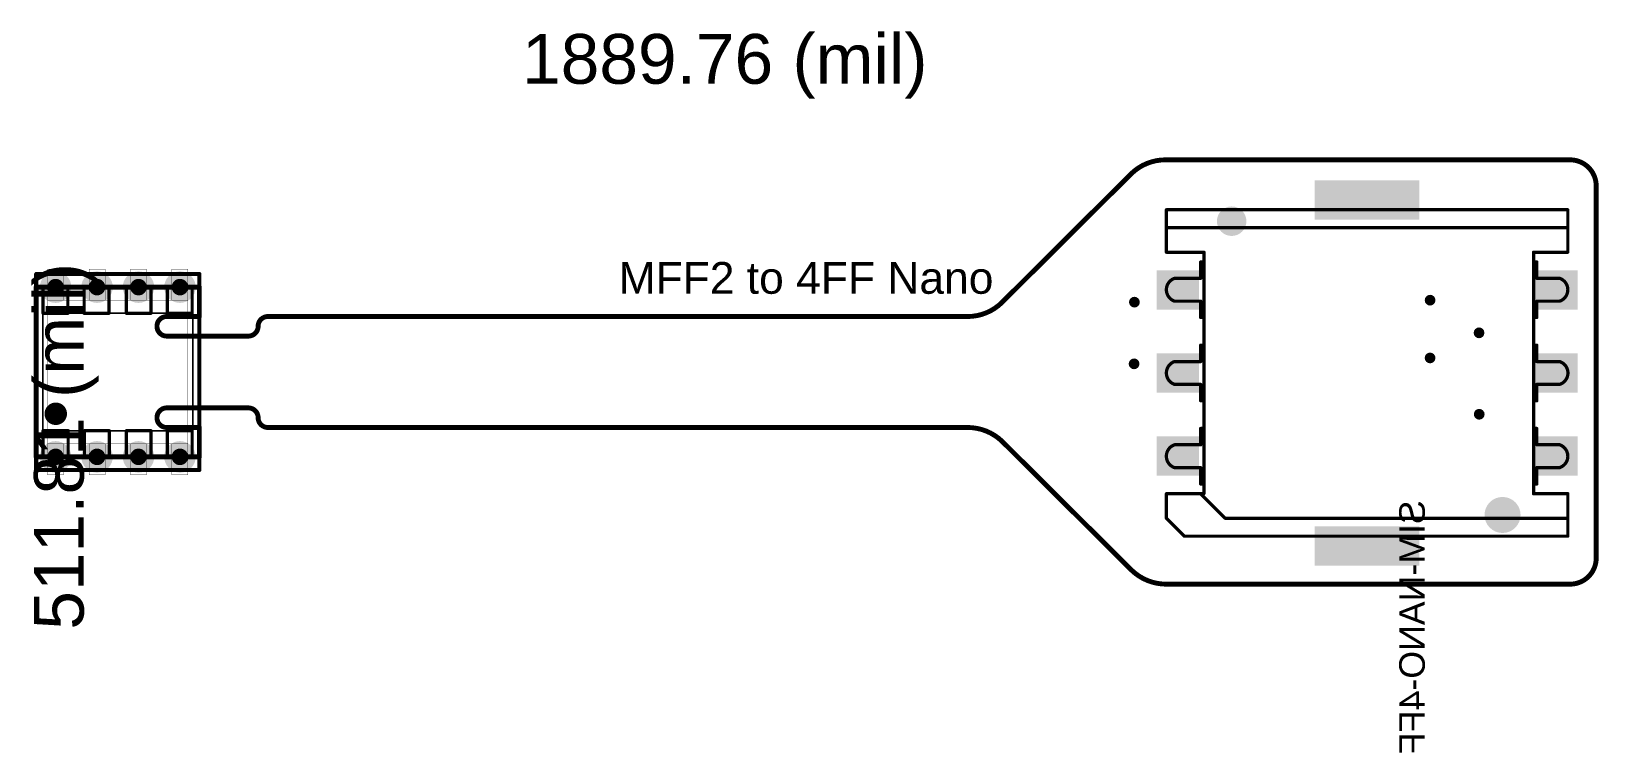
# Model space of a CAD drawing. Header units: millimetres. Extents: x 76.1 to 124.1, y 71 to 93.1.
import ezdxf

# ---------------------------------------------------------------- set-up
doc = ezdxf.new("R2010")
doc.units = ezdxf.units.MM
for name, color, linetype in [('BottomSolder', 6, 'Continuous'), ('KeepOutLayer', 6, 'Continuous'), ('Mechanical15', 56, 'Continuous'), ('MultiLayer', 9, 'Continuous'), ('PadHoleLayer', 156, 'Continuous'), ('TopOverlay', 2, 'Continuous'), ('TopPaste', 8, 'Continuous'), ('TopSolder', 216, 'Continuous'), ('ViaHoleLayer', 16, 'Continuous')]:
    doc.layers.add(name, color=color, linetype=linetype)
doc.styles.add('Arial', font='', dxfattribs={"height": 0.2})
doc.styles.get('Arial').set_extended_font_data('Arial')

# ---------------------------------------------------------------- blocks, each defined once
blk = doc.blocks.new('___2____4_______MFF2_____________1')
at = {"layer": 'BottomSolder'}
h = blk.add_hatch(color=6, dxfattribs=at)
edge = h.paths.add_edge_path()
edge.add_arc((-2.6, 1.905), 0.483, 0, 360)
h = blk.add_hatch(color=6, dxfattribs=at)
edge = h.paths.add_edge_path()
edge.add_arc((2.6, 1.905), 0.483, 0, 360)
h = blk.add_hatch(color=6, dxfattribs=at)
edge = h.paths.add_edge_path()
edge.add_arc((-2.6, 0.635), 0.483, 0, 360)
h = blk.add_hatch(color=6, dxfattribs=at)
edge = h.paths.add_edge_path()
edge.add_arc((2.6, 0.635), 0.483, 0, 360)
h = blk.add_hatch(color=6, dxfattribs=at)
edge = h.paths.add_edge_path()
edge.add_arc((-2.6, -0.635), 0.483, 0, 360)
h = blk.add_hatch(color=6, dxfattribs=at)
edge = h.paths.add_edge_path()
edge.add_arc((2.6, -0.635), 0.483, 0, 360)
h = blk.add_hatch(color=6, dxfattribs=at)
edge = h.paths.add_edge_path()
edge.add_arc((-2.6, -1.905), 0.483, 0, 360)
h = blk.add_hatch(color=6, dxfattribs=at)
edge = h.paths.add_edge_path()
edge.add_arc((2.6, -1.905), 0.483, 0, 360)
at = {"layer": 'MultiLayer'}
h = blk.add_hatch(color=9, dxfattribs=at)
edge = h.paths.add_edge_path()
edge.add_arc((-2.6, 1.905), 0.381, 0, 360)
h = blk.add_hatch(color=9, dxfattribs=at)
edge = h.paths.add_edge_path()
edge.add_arc((2.6, 1.905), 0.381, 0, 360)
h = blk.add_hatch(color=9, dxfattribs=at)
edge = h.paths.add_edge_path()
edge.add_arc((-2.6, 0.635), 0.381, 0, 360)
h = blk.add_hatch(color=9, dxfattribs=at)
edge = h.paths.add_edge_path()
edge.add_arc((2.6, 0.635), 0.381, 0, 360)
h = blk.add_hatch(color=9, dxfattribs=at)
edge = h.paths.add_edge_path()
edge.add_arc((-2.6, -0.635), 0.381, 0, 360)
h = blk.add_hatch(color=9, dxfattribs=at)
edge = h.paths.add_edge_path()
edge.add_arc((2.6, -0.635), 0.381, 0, 360)
h = blk.add_hatch(color=9, dxfattribs=at)
edge = h.paths.add_edge_path()
edge.add_arc((-2.6, -1.905), 0.381, 0, 360)
h = blk.add_hatch(color=9, dxfattribs=at)
edge = h.paths.add_edge_path()
edge.add_arc((2.6, -1.905), 0.381, 0, 360)
at = {"layer": 'PadHoleLayer'}
h = blk.add_hatch(color=156, dxfattribs=at)
edge = h.paths.add_edge_path()
edge.add_arc((-2.6, 1.905), 0.254, 0, 360)
h = blk.add_hatch(color=156, dxfattribs=at)
edge = h.paths.add_edge_path()
edge.add_arc((2.6, 1.905), 0.254, 0, 360)
h = blk.add_hatch(color=156, dxfattribs=at)
edge = h.paths.add_edge_path()
edge.add_arc((-2.6, 0.635), 0.254, 0, 360)
h = blk.add_hatch(color=156, dxfattribs=at)
edge = h.paths.add_edge_path()
edge.add_arc((2.6, 0.635), 0.254, 0, 360)
h = blk.add_hatch(color=156, dxfattribs=at)
edge = h.paths.add_edge_path()
edge.add_arc((-2.6, -0.635), 0.254, 0, 360)
h = blk.add_hatch(color=156, dxfattribs=at)
edge = h.paths.add_edge_path()
edge.add_arc((2.6, -0.635), 0.254, 0, 360)
h = blk.add_hatch(color=156, dxfattribs=at)
edge = h.paths.add_edge_path()
edge.add_arc((-2.6, -1.905), 0.254, 0, 360)
h = blk.add_hatch(color=156, dxfattribs=at)
edge = h.paths.add_edge_path()
edge.add_arc((2.6, -1.905), 0.254, 0, 360)
at = {"layer": 'TopSolder'}
h = blk.add_hatch(color=216, dxfattribs=at)
edge = h.paths.add_edge_path()
edge.add_arc((-2.6, 1.905), 0.483, 0, 360)
h = blk.add_hatch(color=216, dxfattribs=at)
edge = h.paths.add_edge_path()
edge.add_arc((2.6, 1.905), 0.483, 0, 360)
h = blk.add_hatch(color=216, dxfattribs=at)
edge = h.paths.add_edge_path()
edge.add_arc((-2.6, 0.635), 0.483, 0, 360)
h = blk.add_hatch(color=216, dxfattribs=at)
edge = h.paths.add_edge_path()
edge.add_arc((2.6, 0.635), 0.483, 0, 360)
h = blk.add_hatch(color=216, dxfattribs=at)
edge = h.paths.add_edge_path()
edge.add_arc((-2.6, -0.635), 0.483, 0, 360)
h = blk.add_hatch(color=216, dxfattribs=at)
edge = h.paths.add_edge_path()
edge.add_arc((2.6, -0.635), 0.483, 0, 360)
h = blk.add_hatch(color=216, dxfattribs=at)
edge = h.paths.add_edge_path()
edge.add_arc((-2.6, -1.905), 0.483, 0, 360)
h = blk.add_hatch(color=216, dxfattribs=at)
edge = h.paths.add_edge_path()
edge.add_arc((2.6, -1.905), 0.483, 0, 360)
at = {"layer": 'Mechanical15'}
for points, const_width in [([(-3, 2.5), (-3, 1.9)], 0.127), ([(-3, 2.5), (-2.4, 2.5)], 0.127), ([(-3, 2.5), (-2.3, 2.5)], 0.127), ([(-2.4, 2.5), (3, 2.5)], 0.127), ([(3, 2.5), (3, -2.5)], 0.127), ([(-3, 1.9), (-3, -2.5)], 0.127), ([(-1.8, 2.3), (-1.8, -2.3)], 0.05), ([(-1.8, 2.3), (1.8, 2.3)], 0.05), ([(1.8, 2.3), (1.8, -2.3)], 0.05), ([(-1.8, -2.3), (1.8, -2.3)], 0.05), ([(-3, -2.5), (3, -2.5)], 0.127)]:
    blk.add_lwpolyline(points, dxfattribs=dict(at, const_width=const_width))
for points, const_width in [([(-3.032, 2.5, 1), (-2.968, 2.5, 1)], 0.0635), ([(-3.032, 2.5, 1), (-2.968, 2.5, 1)], 0.0635), ([(-3.032, 2.5, 1), (-2.968, 2.5, 1)], 0.0635), ([(-2.432, 2.5, 1), (-2.368, 2.5, 1)], 0.0635), ([(-2.432, 2.5, 1), (-2.368, 2.5, 1)], 0.0635), ([(-2.332, 2.5, 1), (-2.268, 2.5, 1)], 0.0635), ([(2.968, 2.5, 1), (3.032, 2.5, 1)], 0.0635), ([(2.968, 2.5, 1), (3.032, 2.5, 1)], 0.0635), ([(-3.032, 1.9, 1), (-2.968, 1.9, 1)], 0.0635), ([(-3.032, 1.9, 1), (-2.968, 1.9, 1)], 0.0635), ([(-1.812, 2.3, 1), (-1.787, 2.3, 1)], 0.025), ([(-1.812, 2.3, 1), (-1.787, 2.3, 1)], 0.025), ([(1.787, 2.3, 1), (1.812, 2.3, 1)], 0.025), ([(1.787, 2.3, 1), (1.812, 2.3, 1)], 0.025), ([(-1.812, -2.3, 1), (-1.787, -2.3, 1)], 0.025), ([(-1.812, -2.3, 1), (-1.787, -2.3, 1)], 0.025), ([(1.787, -2.3, 1), (1.812, -2.3, 1)], 0.025), ([(1.787, -2.3, 1), (1.812, -2.3, 1)], 0.025), ([(-3.032, -2.5, 1), (-2.968, -2.5, 1)], 0.0635), ([(-3.032, -2.5, 1), (-2.968, -2.5, 1)], 0.0635), ([(2.968, -2.5, 1), (3.032, -2.5, 1)], 0.0635), ([(2.968, -2.5, 1), (3.032, -2.5, 1)], 0.0635)]:
    blk.add_lwpolyline(points, format="xyb", close=True, dxfattribs=dict(at, const_width=const_width))
at = {"layer": 'TopOverlay', "const_width": 0.127}
for points in [[(-3, 2.5), (3, 2.5)], [(-3, -2.5), (3, -2.5)]]:
    blk.add_lwpolyline(points, dxfattribs=at)
at = {"layer": 'TopOverlay'}
for points, const_width in [([(-3.032, 2.5, 1), (-2.968, 2.5, 1)], 0.0635), ([(2.968, 2.5, 1), (3.032, 2.5, 1)], 0.0635), ([(-1.139, 1.9, 1), (-1.421, 1.9, 1)], 0.406), ([(-1.523, 1.9, 1), (-1.32, 1.9, 1)], 0.203), ([(-1.24, 1.9, 1), (-1.037, 1.9, 1)], 0.203), ([(-3.032, -2.5, 1), (-2.968, -2.5, 1)], 0.0635), ([(2.968, -2.5, 1), (3.032, -2.5, 1)], 0.0635)]:
    blk.add_lwpolyline(points, format="xyb", close=True, dxfattribs=dict(at, const_width=const_width))
at = {"layer": 'TopSolder', "const_width": 0.1}
for points in [[(-2.6, 2.29), (-2.6, 1.52)], [(-2.6, 2.29), (-1.8, 2.29)], [(-1.8, 2.29), (-1.8, 1.52)], [(1.8, 2.29), (1.8, 1.53)], [(1.8, 2.29), (2.6, 2.29)], [(2.6, 2.29), (2.6, 1.53)], [(-2.6, 1.52), (-1.8, 1.52)], [(1.8, 1.53), (2.6, 1.53)], [(-2.6, 1.02), (-2.6, 0.26)], [(-2.6, 1.02), (-1.8, 1.02)], [(-1.8, 1.02), (-1.8, 0.26)], [(1.8, 1.03), (1.8, 0.27)], [(1.8, 1.03), (2.6, 1.03)], [(2.6, 1.03), (2.6, 0.27)], [(-2.6, 0.26), (-1.8, 0.26)], [(1.8, 0.27), (2.6, 0.27)], [(-2.6, -0.26), (-2.6, -1.02)], [(-2.6, -0.26), (-1.8, -0.26)], [(-1.8, -0.26), (-1.8, -1.02)], [(1.8, -0.26), (1.8, -1.02)], [(1.8, -0.26), (2.6, -0.26)], [(2.6, -0.26), (2.6, -1.02)], [(-2.6, -1.02), (-1.8, -1.02)], [(1.8, -1.02), (2.6, -1.02)], [(-2.6, -1.52), (-2.6, -2.28)], [(-2.6, -1.52), (-1.8, -1.52)], [(-1.8, -1.52), (-1.8, -2.28)], [(1.8, -1.52), (1.8, -2.28)], [(1.8, -1.52), (2.6, -1.52)], [(2.6, -1.52), (2.6, -2.28)], [(-2.6, -2.28), (-1.8, -2.28)], [(1.8, -2.28), (2.6, -2.28)]]:
    blk.add_lwpolyline(points, dxfattribs=at)
at = {"layer": 'TopSolder', "const_width": 0.05}
for points in [[(-2.625, 2.29, 1), (-2.575, 2.29, 1)], [(-2.625, 2.29, 1), (-2.575, 2.29, 1)], [(-1.825, 2.29, 1), (-1.775, 2.29, 1)], [(-1.825, 2.29, 1), (-1.775, 2.29, 1)], [(1.775, 2.29, 1), (1.825, 2.29, 1)], [(1.775, 2.29, 1), (1.825, 2.29, 1)], [(2.575, 2.29, 1), (2.625, 2.29, 1)], [(2.575, 2.29, 1), (2.625, 2.29, 1)], [(-2.625, 1.52, 1), (-2.575, 1.52, 1)], [(-2.625, 1.52, 1), (-2.575, 1.52, 1)], [(-1.825, 1.52, 1), (-1.775, 1.52, 1)], [(-1.825, 1.52, 1), (-1.775, 1.52, 1)], [(1.775, 1.53, 1), (1.825, 1.53, 1)], [(1.775, 1.53, 1), (1.825, 1.53, 1)], [(2.575, 1.53, 1), (2.625, 1.53, 1)], [(2.575, 1.53, 1), (2.625, 1.53, 1)], [(-2.625, 1.02, 1), (-2.575, 1.02, 1)], [(-2.625, 1.02, 1), (-2.575, 1.02, 1)], [(-1.825, 1.02, 1), (-1.775, 1.02, 1)], [(-1.825, 1.02, 1), (-1.775, 1.02, 1)], [(1.775, 1.03, 1), (1.825, 1.03, 1)], [(1.775, 1.03, 1), (1.825, 1.03, 1)], [(2.575, 1.03, 1), (2.625, 1.03, 1)], [(2.575, 1.03, 1), (2.625, 1.03, 1)], [(-2.625, 0.26, 1), (-2.575, 0.26, 1)], [(-2.625, 0.26, 1), (-2.575, 0.26, 1)], [(-1.825, 0.26, 1), (-1.775, 0.26, 1)], [(-1.825, 0.26, 1), (-1.775, 0.26, 1)], [(1.775, 0.27, 1), (1.825, 0.27, 1)], [(1.775, 0.27, 1), (1.825, 0.27, 1)], [(2.575, 0.27, 1), (2.625, 0.27, 1)], [(2.575, 0.27, 1), (2.625, 0.27, 1)], [(-2.625, -0.26, 1), (-2.575, -0.26, 1)], [(-2.625, -0.26, 1), (-2.575, -0.26, 1)], [(-1.825, -0.26, 1), (-1.775, -0.26, 1)], [(-1.825, -0.26, 1), (-1.775, -0.26, 1)], [(1.775, -0.26, 1), (1.825, -0.26, 1)], [(1.775, -0.26, 1), (1.825, -0.26, 1)], [(2.575, -0.26, 1), (2.625, -0.26, 1)], [(2.575, -0.26, 1), (2.625, -0.26, 1)], [(-2.625, -1.02, 1), (-2.575, -1.02, 1)], [(-2.625, -1.02, 1), (-2.575, -1.02, 1)], [(-1.825, -1.02, 1), (-1.775, -1.02, 1)], [(-1.825, -1.02, 1), (-1.775, -1.02, 1)], [(1.775, -1.02, 1), (1.825, -1.02, 1)], [(1.775, -1.02, 1), (1.825, -1.02, 1)], [(2.575, -1.02, 1), (2.625, -1.02, 1)], [(2.575, -1.02, 1), (2.625, -1.02, 1)], [(-2.625, -1.52, 1), (-2.575, -1.52, 1)], [(-2.625, -1.52, 1), (-2.575, -1.52, 1)], [(-1.825, -1.52, 1), (-1.775, -1.52, 1)], [(-1.825, -1.52, 1), (-1.775, -1.52, 1)], [(1.775, -1.52, 1), (1.825, -1.52, 1)], [(1.775, -1.52, 1), (1.825, -1.52, 1)], [(2.575, -1.52, 1), (2.625, -1.52, 1)], [(2.575, -1.52, 1), (2.625, -1.52, 1)], [(-2.625, -2.28, 1), (-2.575, -2.28, 1)], [(-2.625, -2.28, 1), (-2.575, -2.28, 1)], [(-1.825, -2.28, 1), (-1.775, -2.28, 1)], [(-1.825, -2.28, 1), (-1.775, -2.28, 1)], [(1.775, -2.28, 1), (1.825, -2.28, 1)], [(1.775, -2.28, 1), (1.825, -2.28, 1)], [(2.575, -2.28, 1), (2.625, -2.28, 1)], [(2.575, -2.28, 1), (2.625, -2.28, 1)]]:
    blk.add_lwpolyline(points, format="xyb", close=True, dxfattribs=at)
blk = doc.blocks.new('___2____4_______GCT_SIM8100_2')
at = {"layer": 'BottomSolder'}
h = blk.add_hatch(color=6, dxfattribs=at)
edge = h.paths.add_edge_path()
edge.add_arc((4.65, 4.15), 0.452, 0, 360)
h = blk.add_hatch(color=6, dxfattribs=at)
edge = h.paths.add_edge_path()
edge.add_arc((-4.35, -4.15), 0.552, 0, 360)
at = {"layer": 'MultiLayer'}
h = blk.add_hatch(color=9, dxfattribs=at)
edge = h.paths.add_edge_path()
edge.add_arc((4.65, 4.15), 0.35, 0, 360)
h = blk.add_hatch(color=9, dxfattribs=at)
edge = h.paths.add_edge_path()
edge.add_arc((-4.35, -4.15), 0.45, 0, 360)
at = {"layer": 'PadHoleLayer'}
h = blk.add_hatch(color=156, dxfattribs=at)
edge = h.paths.add_edge_path()
edge.add_arc((4.65, 4.15), 0.35, 0, 360)
h = blk.add_hatch(color=156, dxfattribs=at)
edge = h.paths.add_edge_path()
edge.add_arc((-4.35, -4.15), 0.45, 0, 360)
at = {"layer": 'TopPaste'}
for points in [[(-3.04, 6.35), (-2.04, 6.35), (-2.04, 5.25), (-3.04, 5.25)], [(-0.5, 6.35), (0.5, 6.35), (0.5, 5.25), (-0.5, 5.25)], [(2.04, 6.35), (3.04, 6.35), (3.04, 5.25), (2.04, 5.25)], [(-5.8, 1.5), (-4.8, 1.5), (-4.8, -1.5), (-5.8, -1.5)], [(4.8, 1.5), (5.8, 1.5), (5.8, -1.5), (4.8, -1.5)], [(-3.04, -5.25), (-2.04, -5.25), (-2.04, -6.35), (-3.04, -6.35)], [(-0.5, -5.25), (0.5, -5.25), (0.5, -6.35), (-0.5, -6.35)], [(2.04, -5.25), (3.04, -5.25), (3.04, -6.35), (2.04, -6.35)]]:
    blk.add_hatch(color=8, dxfattribs=at).paths.add_polyline_path(points)
at = {"layer": 'TopSolder'}
for points in [[(-3.142, 6.452), (-1.938, 6.452), (-1.938, 5.148), (-3.142, 5.148)], [(-0.602, 6.452), (0.602, 6.452), (0.602, 5.148), (-0.602, 5.148)], [(1.938, 6.452), (3.142, 6.452), (3.142, 5.148), (1.938, 5.148)], [(-5.902, 1.602), (-4.698, 1.602), (-4.698, -1.602), (-5.902, -1.602)], [(4.698, 1.602), (5.902, 1.602), (5.902, -1.602), (4.698, -1.602)], [(-3.142, -5.148), (-1.938, -5.148), (-1.938, -6.452), (-3.142, -6.452)], [(-0.602, -5.148), (0.602, -5.148), (0.602, -6.452), (-0.602, -6.452)], [(1.938, -5.148), (3.142, -5.148), (3.142, -6.452), (1.938, -6.452)]]:
    blk.add_hatch(color=216, dxfattribs=at).paths.add_polyline_path(points)
h = blk.add_hatch(color=216, dxfattribs=at)
edge = h.paths.add_edge_path()
edge.add_arc((4.65, 4.15), 0.452, 0, 360)
h = blk.add_hatch(color=216, dxfattribs=at)
edge = h.paths.add_edge_path()
edge.add_arc((-4.35, -4.15), 0.552, 0, 360)
at = {"layer": 'Mechanical15', "const_width": 0.1}
for points in [[(-4.45, 6.15), (-5, 5.6)], [(-4.45, 6.15), (-3.7, 6.15)], [(-3.7, 6.15), (-3.7, 5.1)], [(-2.9, 5.9), (-2.9, 5.1)], [(-2.2, 5.9), (-2.2, 5.1)], [(-0.35, 5.9), (-0.35, 5.1)], [(0.35, 5.9), (0.35, 5.1)], [(2.2, 5.9), (2.2, 5.1)], [(2.9, 5.9), (2.9, 5.1)], [(3.7, 6.15), (4.45, 6.15)], [(3.7, 6.15), (3.7, 5)], [(4.45, 6.15), (5, 6.15)], [(4.45, 6.15), (4.45, -6.15)], [(5, 6.15), (5, -6.15)], [(-5, 5.6), (-5, -6.15)], [(-3.7, 5.1), (-4.45, 4.35)], [(-3.7, 5.1), (-3.7, 5)], [(-3.7, 5), (-3.4, 5)], [(-3.4, 5.1), (-2.9, 5.1)], [(-3.4, 5.1), (-3.4, 5)], [(-3.4, 5), (-1.7, 5)], [(-2.2, 5.1), (-1.7, 5.1)], [(-1.7, 5.1), (-1.7, 5)], [(-1.7, 5), (-0.85, 5)], [(-0.85, 5.1), (-0.35, 5.1)], [(-0.85, 5.1), (-0.85, 5)], [(-0.85, 5), (0.85, 5)], [(0.35, 5.1), (0.85, 5.1)], [(0.85, 5.1), (0.85, 5)], [(0.85, 5), (1.7, 5)], [(1.7, 5.1), (2.2, 5.1)], [(1.7, 5.1), (1.7, 5)], [(1.7, 5), (3.4, 5)], [(2.9, 5.1), (3.4, 5.1)], [(3.4, 5.1), (3.4, 5)], [(3.4, 5), (3.7, 5)], [(-4.45, 4.35), (-4.45, -6.15)], [(-3.7, -5.1), (-3.7, -6.15)], [(-3.7, -5.1), (-3.4, -5.1)], [(-3.4, -5.1), (-1.7, -5.1)], [(-3.4, -5.1), (-3.4, -5.2)], [(-3.4, -5.2), (-2.9, -5.2)], [(-2.9, -5.2), (-2.9, -5.9)], [(-2.2, -5.2), (-2.2, -5.9)], [(-2.2, -5.2), (-1.7, -5.2)], [(-1.7, -5.1), (-0.85, -5.1)], [(-1.7, -5.1), (-1.7, -5.2)], [(-0.85, -5.1), (0.85, -5.1)], [(-0.85, -5.1), (-0.85, -5.2)], [(-0.85, -5.2), (-0.35, -5.2)], [(-0.35, -5.2), (-0.35, -5.9)], [(0.35, -5.2), (0.35, -5.9)], [(0.35, -5.2), (0.85, -5.2)], [(0.85, -5.1), (1.7, -5.1)], [(0.85, -5.1), (0.85, -5.2)], [(1.7, -5.1), (3.4, -5.1)], [(1.7, -5.1), (1.7, -5.2)], [(1.7, -5.2), (2.2, -5.2)], [(2.2, -5.2), (2.2, -5.9)], [(2.9, -5.2), (2.9, -5.9)], [(2.9, -5.2), (3.4, -5.2)], [(3.4, -5.1), (3.7, -5.1)], [(3.4, -5.1), (3.4, -5.2)], [(3.7, -5.1), (3.7, -6.15)], [(-5, -6.15), (-4.45, -6.15)], [(-4.45, -6.15), (-3.7, -6.15)], [(3.7, -6.15), (4.45, -6.15)], [(4.45, -6.15), (5, -6.15)]]:
    blk.add_lwpolyline(points, dxfattribs=at)
at = {"layer": 'Mechanical15', "const_width": 0.05}
for points in [[(-4.475, 6.15, 1), (-4.425, 6.15, 1)], [(-4.475, 6.15, 1), (-4.425, 6.15, 1)], [(-3.725, 6.15, 1), (-3.675, 6.15, 1)], [(-3.725, 6.15, 1), (-3.675, 6.15, 1)], [(-2.925, 5.9, 1), (-2.875, 5.9, 1)], [(-2.925, 5.9, 1), (-2.875, 5.9, 1)], [(-2.225, 5.9, 1), (-2.175, 5.9, 1)], [(-2.225, 5.9, 1), (-2.175, 5.9, 1)], [(-0.375, 5.9, 1), (-0.325, 5.9, 1)], [(-0.375, 5.9, 1), (-0.325, 5.9, 1)], [(0.325, 5.9, 1), (0.375, 5.9, 1)], [(0.325, 5.9, 1), (0.375, 5.9, 1)], [(2.175, 5.9, 1), (2.225, 5.9, 1)], [(2.175, 5.9, 1), (2.225, 5.9, 1)], [(2.875, 5.9, 1), (2.925, 5.9, 1)], [(2.875, 5.9, 1), (2.925, 5.9, 1)], [(3.675, 6.15, 1), (3.725, 6.15, 1)], [(3.675, 6.15, 1), (3.725, 6.15, 1)], [(4.425, 6.15, 1), (4.475, 6.15, 1)], [(4.425, 6.15, 1), (4.475, 6.15, 1)], [(4.425, 6.15, 1), (4.475, 6.15, 1)], [(4.975, 6.15, 1), (5.025, 6.15, 1)], [(4.975, 6.15, 1), (5.025, 6.15, 1)], [(-5.025, 5.6, 1), (-4.975, 5.6, 1)], [(-5.025, 5.6, 1), (-4.975, 5.6, 1)], [(-3.725, 5.1, 1), (-3.675, 5.1, 1)], [(-3.725, 5.1, 1), (-3.675, 5.1, 1)], [(-3.725, 5.1, 1), (-3.675, 5.1, 1)], [(-3.725, 5, 1), (-3.675, 5, 1)], [(-3.725, 5, 1), (-3.675, 5, 1)], [(-3.425, 5.1, 1), (-3.375, 5.1, 1)], [(-3.425, 5.1, 1), (-3.375, 5.1, 1)], [(-3.425, 5, 1), (-3.375, 5, 1)], [(-3.425, 5, 1), (-3.375, 5, 1)], [(-3.425, 5, 1), (-3.375, 5, 1)], [(-2.925, 5.1, 1), (-2.875, 5.1, 1)], [(-2.925, 5.1, 1), (-2.875, 5.1, 1)], [(-2.225, 5.1, 1), (-2.175, 5.1, 1)], [(-2.225, 5.1, 1), (-2.175, 5.1, 1)], [(-1.725, 5.1, 1), (-1.675, 5.1, 1)], [(-1.725, 5.1, 1), (-1.675, 5.1, 1)], [(-1.725, 5, 1), (-1.675, 5, 1)], [(-1.725, 5, 1), (-1.675, 5, 1)], [(-1.725, 5, 1), (-1.675, 5, 1)], [(-0.875, 5.1, 1), (-0.825, 5.1, 1)], [(-0.875, 5.1, 1), (-0.825, 5.1, 1)], [(-0.875, 5, 1), (-0.825, 5, 1)], [(-0.875, 5, 1), (-0.825, 5, 1)], [(-0.875, 5, 1), (-0.825, 5, 1)], [(-0.375, 5.1, 1), (-0.325, 5.1, 1)], [(-0.375, 5.1, 1), (-0.325, 5.1, 1)], [(0.325, 5.1, 1), (0.375, 5.1, 1)], [(0.325, 5.1, 1), (0.375, 5.1, 1)], [(0.825, 5.1, 1), (0.875, 5.1, 1)], [(0.825, 5.1, 1), (0.875, 5.1, 1)], [(0.825, 5, 1), (0.875, 5, 1)], [(0.825, 5, 1), (0.875, 5, 1)], [(0.825, 5, 1), (0.875, 5, 1)], [(1.675, 5.1, 1), (1.725, 5.1, 1)], [(1.675, 5.1, 1), (1.725, 5.1, 1)], [(1.675, 5, 1), (1.725, 5, 1)], [(1.675, 5, 1), (1.725, 5, 1)], [(1.675, 5, 1), (1.725, 5, 1)], [(2.175, 5.1, 1), (2.225, 5.1, 1)], [(2.175, 5.1, 1), (2.225, 5.1, 1)], [(2.875, 5.1, 1), (2.925, 5.1, 1)], [(2.875, 5.1, 1), (2.925, 5.1, 1)], [(3.375, 5.1, 1), (3.425, 5.1, 1)], [(3.375, 5.1, 1), (3.425, 5.1, 1)], [(3.375, 5, 1), (3.425, 5, 1)], [(3.375, 5, 1), (3.425, 5, 1)], [(3.375, 5, 1), (3.425, 5, 1)], [(3.675, 5, 1), (3.725, 5, 1)], [(3.675, 5, 1), (3.725, 5, 1)], [(-4.475, 4.35, 1), (-4.425, 4.35, 1)], [(-4.475, 4.35, 1), (-4.425, 4.35, 1)], [(-3.725, -5.1, 1), (-3.675, -5.1, 1)], [(-3.725, -5.1, 1), (-3.675, -5.1, 1)], [(-3.425, -5.1, 1), (-3.375, -5.1, 1)], [(-3.425, -5.1, 1), (-3.375, -5.1, 1)], [(-3.425, -5.1, 1), (-3.375, -5.1, 1)], [(-3.425, -5.2, 1), (-3.375, -5.2, 1)], [(-3.425, -5.2, 1), (-3.375, -5.2, 1)], [(-2.925, -5.2, 1), (-2.875, -5.2, 1)], [(-2.925, -5.2, 1), (-2.875, -5.2, 1)], [(-2.225, -5.2, 1), (-2.175, -5.2, 1)], [(-2.225, -5.2, 1), (-2.175, -5.2, 1)], [(-1.725, -5.1, 1), (-1.675, -5.1, 1)], [(-1.725, -5.1, 1), (-1.675, -5.1, 1)], [(-1.725, -5.1, 1), (-1.675, -5.1, 1)], [(-1.725, -5.2, 1), (-1.675, -5.2, 1)], [(-1.725, -5.2, 1), (-1.675, -5.2, 1)], [(-0.875, -5.1, 1), (-0.825, -5.1, 1)], [(-0.875, -5.1, 1), (-0.825, -5.1, 1)], [(-0.875, -5.1, 1), (-0.825, -5.1, 1)], [(-0.875, -5.2, 1), (-0.825, -5.2, 1)], [(-0.875, -5.2, 1), (-0.825, -5.2, 1)], [(-0.375, -5.2, 1), (-0.325, -5.2, 1)], [(-0.375, -5.2, 1), (-0.325, -5.2, 1)], [(0.325, -5.2, 1), (0.375, -5.2, 1)], [(0.325, -5.2, 1), (0.375, -5.2, 1)], [(0.825, -5.1, 1), (0.875, -5.1, 1)], [(0.825, -5.1, 1), (0.875, -5.1, 1)], [(0.825, -5.1, 1), (0.875, -5.1, 1)], [(0.825, -5.2, 1), (0.875, -5.2, 1)], [(0.825, -5.2, 1), (0.875, -5.2, 1)], [(1.675, -5.1, 1), (1.725, -5.1, 1)], [(1.675, -5.1, 1), (1.725, -5.1, 1)], [(1.675, -5.1, 1), (1.725, -5.1, 1)], [(1.675, -5.2, 1), (1.725, -5.2, 1)], [(1.675, -5.2, 1), (1.725, -5.2, 1)], [(2.175, -5.2, 1), (2.225, -5.2, 1)], [(2.175, -5.2, 1), (2.225, -5.2, 1)], [(2.875, -5.2, 1), (2.925, -5.2, 1)], [(2.875, -5.2, 1), (2.925, -5.2, 1)], [(3.375, -5.1, 1), (3.425, -5.1, 1)], [(3.375, -5.1, 1), (3.425, -5.1, 1)], [(3.375, -5.1, 1), (3.425, -5.1, 1)], [(3.375, -5.2, 1), (3.425, -5.2, 1)], [(3.375, -5.2, 1), (3.425, -5.2, 1)], [(3.675, -5.1, 1), (3.725, -5.1, 1)], [(3.675, -5.1, 1), (3.725, -5.1, 1)], [(-5.025, -6.15, 1), (-4.975, -6.15, 1)], [(-5.025, -6.15, 1), (-4.975, -6.15, 1)], [(-4.475, -6.15, 1), (-4.425, -6.15, 1)], [(-4.475, -6.15, 1), (-4.425, -6.15, 1)], [(-4.475, -6.15, 1), (-4.425, -6.15, 1)], [(-3.725, -6.15, 1), (-3.675, -6.15, 1)], [(-3.725, -6.15, 1), (-3.675, -6.15, 1)], [(-2.925, -5.9, 1), (-2.875, -5.9, 1)], [(-2.925, -5.9, 1), (-2.875, -5.9, 1)], [(-2.225, -5.9, 1), (-2.175, -5.9, 1)], [(-2.225, -5.9, 1), (-2.175, -5.9, 1)], [(-0.375, -5.9, 1), (-0.325, -5.9, 1)], [(-0.375, -5.9, 1), (-0.325, -5.9, 1)], [(0.325, -5.9, 1), (0.375, -5.9, 1)], [(0.325, -5.9, 1), (0.375, -5.9, 1)], [(2.175, -5.9, 1), (2.225, -5.9, 1)], [(2.175, -5.9, 1), (2.225, -5.9, 1)], [(2.875, -5.9, 1), (2.925, -5.9, 1)], [(2.875, -5.9, 1), (2.925, -5.9, 1)], [(3.675, -6.15, 1), (3.725, -6.15, 1)], [(3.675, -6.15, 1), (3.725, -6.15, 1)], [(4.425, -6.15, 1), (4.475, -6.15, 1)], [(4.425, -6.15, 1), (4.475, -6.15, 1)], [(4.425, -6.15, 1), (4.475, -6.15, 1)], [(4.975, -6.15, 1), (5.025, -6.15, 1)], [(4.975, -6.15, 1), (5.025, -6.15, 1)]]:
    blk.add_lwpolyline(points, format="xyb", close=True, dxfattribs=at)
at = {"layer": 'Mechanical15', "const_width": 0.1}
for points in [[(-2.9, 5.9, -0.715833), (-2.2, 5.9)], [(-0.35, 5.9, -0.714286), (0.35, 5.9)], [(2.2, 5.9, -0.714673), (2.9, 5.9)], [(-2.2, -5.9, -0.714286), (-2.9, -5.9)], [(0.35, -5.9, -0.724026), (-0.35, -5.9)], [(2.9, -5.9, -0.714286), (2.2, -5.9)]]:
    blk.add_lwpolyline(points, format="xyb", dxfattribs=at)
at = {"layer": 'TopOverlay', "const_width": 0.1}
for points in [[(-4.45, 6.15), (-5, 5.6)], [(-4.45, 6.15), (-3.7, 6.15)], [(-3.7, 6.15), (-3.7, 5.1)], [(3.7, 6.15), (3.7, 5)], [(3.7, 6.15), (4.45, 6.15)], [(4.45, 6.15), (5, 6.15)], [(4.45, 6.15), (4.45, 4.7)], [(5, 6.15), (5, 4.65)], [(-5, 5.6), (-5, 1.75)], [(-3.7, 5.1), (-4.45, 4.35)], [(-3.7, 5.1), (-3.7, 5)], [(-3.7, 5), (3.7, 5)], [(-4.45, 4.35), (-4.45, -3.45)], [(4.45, 3.55), (4.45, -6.15)], [(5, 3.65), (5, 1.75)], [(-5, -1.75), (-5, -6.15)], [(5, -1.75), (5, -6.15)], [(-4.45, -4.85), (-4.45, -6.15)], [(-3.7, -5.1), (3.7, -5.1)], [(-3.7, -5.1), (-3.7, -6.15)], [(3.7, -5.1), (3.7, -6.15)], [(-5, -6.15), (-4.45, -6.15)], [(-4.45, -6.15), (-3.7, -6.15)], [(3.7, -6.15), (4.45, -6.15)], [(4.45, -6.15), (5, -6.15)]]:
    blk.add_lwpolyline(points, dxfattribs=at)
at = {"layer": 'TopOverlay', "const_width": 0.05}
for points in [[(-4.475, 6.15, 1), (-4.425, 6.15, 1)], [(-4.475, 6.15, 1), (-4.425, 6.15, 1)], [(-3.725, 6.15, 1), (-3.675, 6.15, 1)], [(-3.725, 6.15, 1), (-3.675, 6.15, 1)], [(3.675, 6.15, 1), (3.725, 6.15, 1)], [(3.675, 6.15, 1), (3.725, 6.15, 1)], [(4.425, 6.15, 1), (4.475, 6.15, 1)], [(4.425, 6.15, 1), (4.475, 6.15, 1)], [(4.425, 6.15, 1), (4.475, 6.15, 1)], [(4.975, 6.15, 1), (5.025, 6.15, 1)], [(4.975, 6.15, 1), (5.025, 6.15, 1)], [(-5.025, 5.6, 1), (-4.975, 5.6, 1)], [(-5.025, 5.6, 1), (-4.975, 5.6, 1)], [(-3.725, 5.1, 1), (-3.675, 5.1, 1)], [(-3.725, 5.1, 1), (-3.675, 5.1, 1)], [(-3.725, 5.1, 1), (-3.675, 5.1, 1)], [(-3.725, 5, 1), (-3.675, 5, 1)], [(-3.725, 5, 1), (-3.675, 5, 1)], [(3.675, 5, 1), (3.725, 5, 1)], [(3.675, 5, 1), (3.725, 5, 1)], [(-4.475, 4.35, 1), (-4.425, 4.35, 1)], [(-4.475, 4.35, 1), (-4.425, 4.35, 1)], [(4.425, 4.7, 1), (4.475, 4.7, 1)], [(4.975, 4.65, 1), (5.025, 4.65, 1)], [(4.425, 3.55, 1), (4.475, 3.55, 1)], [(4.975, 3.65, 1), (5.025, 3.65, 1)], [(-5.025, 1.75, 1), (-4.975, 1.75, 1)], [(4.975, 1.75, 1), (5.025, 1.75, 1)], [(-5.025, -1.75, 1), (-4.975, -1.75, 1)], [(4.975, -1.75, 1), (5.025, -1.75, 1)], [(-4.475, -3.45, 1), (-4.425, -3.45, 1)], [(-4.475, -4.85, 1), (-4.425, -4.85, 1)], [(-3.725, -5.1, 1), (-3.675, -5.1, 1)], [(-3.725, -5.1, 1), (-3.675, -5.1, 1)], [(3.675, -5.1, 1), (3.725, -5.1, 1)], [(3.675, -5.1, 1), (3.725, -5.1, 1)], [(-5.025, -6.15, 1), (-4.975, -6.15, 1)], [(-5.025, -6.15, 1), (-4.975, -6.15, 1)], [(-4.475, -6.15, 1), (-4.425, -6.15, 1)], [(-4.475, -6.15, 1), (-4.425, -6.15, 1)], [(-4.475, -6.15, 1), (-4.425, -6.15, 1)], [(-3.725, -6.15, 1), (-3.675, -6.15, 1)], [(-3.725, -6.15, 1), (-3.675, -6.15, 1)], [(3.675, -6.15, 1), (3.725, -6.15, 1)], [(3.675, -6.15, 1), (3.725, -6.15, 1)], [(4.425, -6.15, 1), (4.475, -6.15, 1)], [(4.425, -6.15, 1), (4.475, -6.15, 1)], [(4.425, -6.15, 1), (4.475, -6.15, 1)], [(4.975, -6.15, 1), (5.025, -6.15, 1)], [(4.975, -6.15, 1), (5.025, -6.15, 1)]]:
    blk.add_lwpolyline(points, format="xyb", close=True, dxfattribs=at)

msp = doc.modelspace()

# ---------------------------------------------------------------- hatches: boundary and pattern name
at = {"layer": 'ViaHoleLayer'}
h = msp.add_hatch(color=16, dxfattribs=at)
edge = h.paths.add_edge_path()
edge.add_arc((109.85, 84.84), 0.165, 0, 360)
h = msp.add_hatch(color=16, dxfattribs=at)
edge = h.paths.add_edge_path()
edge.add_arc((118.91, 84.9), 0.165, 0, 360)
h = msp.add_hatch(color=16, dxfattribs=at)
edge = h.paths.add_edge_path()
edge.add_arc((120.41, 83.9), 0.165, 0, 360)
h = msp.add_hatch(color=16, dxfattribs=at)
edge = h.paths.add_edge_path()
edge.add_arc((109.84, 82.95), 0.165, 0, 360)
h = msp.add_hatch(color=16, dxfattribs=at)
edge = h.paths.add_edge_path()
edge.add_arc((118.91, 83.13), 0.165, 0, 360)
h = msp.add_hatch(color=16, dxfattribs=at)
edge = h.paths.add_edge_path()
edge.add_arc((120.415, 81.405), 0.165, 0, 360)

# ---------------------------------------------------------------- linework, layer by layer
at = {"layer": 'KeepOutLayer', "const_width": 0.15}
for points in [[(109.739, 88.761, -0.198912), (110.8, 89.2)], [(123.2, 89.2, -0.414214), (124, 88.4)], [(105.8, 84.839, -0.198912), (104.739, 84.4)], [(80.2, 83.8, -1), (80.2, 84.4)], [(83, 84.1, -0.414214), (82.7, 83.8)], [(83, 84.1, -0.414214), (83.3, 84.4)], [(80.2, 81, -1), (80.2, 81.6)], [(82.7, 81.6, -0.414214), (83, 81.3)], [(83.3, 81, -0.414214), (83, 81.3)], [(104.739, 81, -0.194185), (105.8, 80.572)], [(124, 77, -0.414214), (123.2, 76.2)], [(110.825, 76.2, -0.194185), (109.764, 76.628)]]:
    msp.add_lwpolyline(points, format="xyb", dxfattribs=at)
for points in [[(110.8, 89.2), (123.2, 89.2)], [(105.8, 84.839), (109.739, 88.761)], [(124, 77), (124, 88.4)], [(76.2, 80.1), (76.2, 85.3)], [(76.2, 85.3), (81.2, 85.3)], [(81.2, 84.4), (81.2, 85.3)], [(80.2, 84.4), (81.2, 84.4)], [(83.3, 84.4), (104.739, 84.4)], [(80.2, 83.8), (82.7, 83.8)], [(80.2, 81.6), (82.7, 81.6)], [(80.2, 81), (81.2, 81)], [(81.2, 80.1), (81.2, 81)], [(83.3, 81), (104.739, 81)], [(105.8, 80.572), (109.764, 76.628)], [(76.2, 80.1), (81.2, 80.1)], [(110.825, 76.2), (123.2, 76.2)]]:
    msp.add_lwpolyline(points, dxfattribs=at)
at = {"layer": 'KeepOutLayer', "const_width": 0.075}
for points in [[(110.762, 89.2, 1), (110.837, 89.2, 1)], [(110.762, 89.2, 1), (110.837, 89.2, 1)], [(123.162, 89.2, 1), (123.237, 89.2, 1)], [(123.162, 89.2, 1), (123.237, 89.2, 1)], [(109.702, 88.761, 1), (109.777, 88.761, 1)], [(109.702, 88.761, 1), (109.777, 88.761, 1)], [(123.962, 88.4, 1), (124.037, 88.4, 1)], [(123.962, 88.4, 1), (124.037, 88.4, 1)], [(76.162, 85.3, 1), (76.238, 85.3, 1)], [(76.162, 85.3, 1), (76.238, 85.3, 1)], [(81.162, 85.3, 1), (81.237, 85.3, 1)], [(81.162, 85.3, 1), (81.237, 85.3, 1)], [(105.762, 84.839, 1), (105.837, 84.839, 1)], [(105.762, 84.839, 1), (105.837, 84.839, 1)], [(80.162, 84.4, 1), (80.237, 84.4, 1)], [(80.162, 84.4, 1), (80.237, 84.4, 1)], [(81.162, 84.4, 1), (81.237, 84.4, 1)], [(81.162, 84.4, 1), (81.237, 84.4, 1)], [(82.962, 84.1, 1), (83.037, 84.1, 1)], [(82.962, 84.1, 1), (83.037, 84.1, 1)], [(83.262, 84.4, 1), (83.337, 84.4, 1)], [(83.262, 84.4, 1), (83.337, 84.4, 1)], [(104.702, 84.4, 1), (104.777, 84.4, 1)], [(104.702, 84.4, 1), (104.777, 84.4, 1)], [(80.162, 83.8, 1), (80.237, 83.8, 1)], [(80.162, 83.8, 1), (80.237, 83.8, 1)], [(82.662, 83.8, 1), (82.737, 83.8, 1)], [(82.662, 83.8, 1), (82.737, 83.8, 1)], [(80.162, 81.6, 1), (80.237, 81.6, 1)], [(80.162, 81.6, 1), (80.237, 81.6, 1)], [(82.662, 81.6, 1), (82.737, 81.6, 1)], [(82.662, 81.6, 1), (82.737, 81.6, 1)], [(82.962, 81.3, 1), (83.037, 81.3, 1)], [(82.962, 81.3, 1), (83.037, 81.3, 1)], [(80.162, 81, 1), (80.237, 81, 1)], [(80.162, 81, 1), (80.237, 81, 1)], [(81.162, 81, 1), (81.237, 81, 1)], [(81.162, 81, 1), (81.237, 81, 1)], [(83.262, 81, 1), (83.337, 81, 1)], [(83.262, 81, 1), (83.337, 81, 1)], [(104.702, 81, 1), (104.777, 81, 1)], [(104.702, 81, 1), (104.777, 81, 1)], [(105.762, 80.572, 1), (105.837, 80.572, 1)], [(105.762, 80.572, 1), (105.837, 80.572, 1)], [(76.162, 80.1, 1), (76.238, 80.1, 1)], [(76.162, 80.1, 1), (76.238, 80.1, 1)], [(81.162, 80.1, 1), (81.237, 80.1, 1)], [(81.162, 80.1, 1), (81.237, 80.1, 1)], [(123.962, 77, 1), (124.037, 77, 1)], [(123.962, 77, 1), (124.037, 77, 1)], [(109.727, 76.628, 1), (109.802, 76.628, 1)], [(109.727, 76.628, 1), (109.802, 76.628, 1)], [(110.787, 76.2, 1), (110.862, 76.2, 1)], [(110.787, 76.2, 1), (110.862, 76.2, 1)], [(123.162, 76.2, 1), (123.237, 76.2, 1)], [(123.162, 76.2, 1), (123.237, 76.2, 1)]]:
    msp.add_lwpolyline(points, format="xyb", close=True, dxfattribs=at)
at = {"layer": 'Mechanical15', "const_width": 0.01}
for points in [[(76.55, 84.9), (76.55, 85.85)], [(76.55, 85.85), (77.04, 85.85)], [(77.04, 84.9), (77.04, 85.85)], [(77.82, 84.9), (77.82, 85.85)], [(77.82, 85.85), (78.31, 85.85)], [(78.31, 84.9), (78.31, 85.85)], [(79.09, 84.9), (79.09, 85.85)], [(79.09, 85.85), (79.58, 85.85)], [(79.58, 84.9), (79.58, 85.85)], [(80.36, 84.9), (80.36, 85.85)], [(80.36, 85.85), (80.85, 85.85)], [(80.85, 84.9), (80.85, 85.85)], [(76.55, 80.5), (76.55, 84.9)], [(76.55, 84.9), (80.85, 84.9)], [(76.55, 84.9), (77.04, 84.9)], [(77.82, 84.9), (78.31, 84.9)], [(79.09, 84.9), (79.58, 84.9)], [(80.36, 84.9), (80.85, 84.9)], [(80.85, 80.5), (80.85, 84.9)], [(76.55, 80.5), (80.85, 80.5)], [(76.55, 79.55), (76.55, 80.5)], [(76.55, 80.5), (77.04, 80.5)], [(77.04, 79.55), (77.04, 80.5)], [(77.82, 79.55), (77.82, 80.5)], [(77.82, 80.5), (78.31, 80.5)], [(78.31, 79.55), (78.31, 80.5)], [(79.09, 79.55), (79.09, 80.5)], [(79.09, 80.5), (79.58, 80.5)], [(79.58, 79.55), (79.58, 80.5)], [(80.36, 79.55), (80.36, 80.5)], [(80.36, 80.5), (80.85, 80.5)], [(80.85, 79.55), (80.85, 80.5)], [(76.55, 79.55), (77.04, 79.55)], [(77.82, 79.55), (78.31, 79.55)], [(79.09, 79.55), (79.58, 79.55)], [(80.36, 79.55), (80.85, 79.55)]]:
    msp.add_lwpolyline(points, dxfattribs=at)
at = {"layer": 'Mechanical15', "const_width": 0.005}
for points in [[(76.547, 85.85, 1), (76.552, 85.85, 1)], [(76.547, 85.85, 1), (76.552, 85.85, 1)], [(77.037, 85.85, 1), (77.042, 85.85, 1)], [(77.037, 85.85, 1), (77.042, 85.85, 1)], [(77.817, 85.85, 1), (77.822, 85.85, 1)], [(77.817, 85.85, 1), (77.822, 85.85, 1)], [(78.307, 85.85, 1), (78.312, 85.85, 1)], [(78.307, 85.85, 1), (78.312, 85.85, 1)], [(79.087, 85.85, 1), (79.092, 85.85, 1)], [(79.087, 85.85, 1), (79.092, 85.85, 1)], [(79.577, 85.85, 1), (79.582, 85.85, 1)], [(79.577, 85.85, 1), (79.582, 85.85, 1)], [(80.357, 85.85, 1), (80.362, 85.85, 1)], [(80.357, 85.85, 1), (80.362, 85.85, 1)], [(80.847, 85.85, 1), (80.852, 85.85, 1)], [(80.847, 85.85, 1), (80.852, 85.85, 1)], [(76.547, 84.9, 1), (76.552, 84.9, 1)], [(76.547, 84.9, 1), (76.552, 84.9, 1)], [(76.547, 84.9, 1), (76.552, 84.9, 1)], [(76.547, 84.9, 1), (76.552, 84.9, 1)], [(77.037, 84.9, 1), (77.042, 84.9, 1)], [(77.037, 84.9, 1), (77.042, 84.9, 1)], [(77.817, 84.9, 1), (77.822, 84.9, 1)], [(77.817, 84.9, 1), (77.822, 84.9, 1)], [(78.307, 84.9, 1), (78.312, 84.9, 1)], [(78.307, 84.9, 1), (78.312, 84.9, 1)], [(79.087, 84.9, 1), (79.092, 84.9, 1)], [(79.087, 84.9, 1), (79.092, 84.9, 1)], [(79.577, 84.9, 1), (79.582, 84.9, 1)], [(79.577, 84.9, 1), (79.582, 84.9, 1)], [(80.357, 84.9, 1), (80.362, 84.9, 1)], [(80.357, 84.9, 1), (80.362, 84.9, 1)], [(80.847, 84.9, 1), (80.852, 84.9, 1)], [(80.847, 84.9, 1), (80.852, 84.9, 1)], [(80.847, 84.9, 1), (80.852, 84.9, 1)], [(80.847, 84.9, 1), (80.852, 84.9, 1)], [(76.547, 80.5, 1), (76.552, 80.5, 1)], [(76.547, 80.5, 1), (76.552, 80.5, 1)], [(76.547, 80.5, 1), (76.552, 80.5, 1)], [(76.547, 80.5, 1), (76.552, 80.5, 1)], [(77.037, 80.5, 1), (77.042, 80.5, 1)], [(77.037, 80.5, 1), (77.042, 80.5, 1)], [(77.817, 80.5, 1), (77.822, 80.5, 1)], [(77.817, 80.5, 1), (77.822, 80.5, 1)], [(78.307, 80.5, 1), (78.312, 80.5, 1)], [(78.307, 80.5, 1), (78.312, 80.5, 1)], [(79.087, 80.5, 1), (79.092, 80.5, 1)], [(79.087, 80.5, 1), (79.092, 80.5, 1)], [(79.577, 80.5, 1), (79.582, 80.5, 1)], [(79.577, 80.5, 1), (79.582, 80.5, 1)], [(80.357, 80.5, 1), (80.362, 80.5, 1)], [(80.357, 80.5, 1), (80.362, 80.5, 1)], [(80.847, 80.5, 1), (80.852, 80.5, 1)], [(80.847, 80.5, 1), (80.852, 80.5, 1)], [(80.847, 80.5, 1), (80.852, 80.5, 1)], [(80.847, 80.5, 1), (80.852, 80.5, 1)], [(76.547, 79.55, 1), (76.552, 79.55, 1)], [(76.547, 79.55, 1), (76.552, 79.55, 1)], [(77.037, 79.55, 1), (77.042, 79.55, 1)], [(77.037, 79.55, 1), (77.042, 79.55, 1)], [(77.817, 79.55, 1), (77.822, 79.55, 1)], [(77.817, 79.55, 1), (77.822, 79.55, 1)], [(78.307, 79.55, 1), (78.312, 79.55, 1)], [(78.307, 79.55, 1), (78.312, 79.55, 1)], [(79.087, 79.55, 1), (79.092, 79.55, 1)], [(79.087, 79.55, 1), (79.092, 79.55, 1)], [(79.577, 79.55, 1), (79.582, 79.55, 1)], [(79.577, 79.55, 1), (79.582, 79.55, 1)], [(80.357, 79.55, 1), (80.362, 79.55, 1)], [(80.357, 79.55, 1), (80.362, 79.55, 1)], [(80.847, 79.55, 1), (80.852, 79.55, 1)], [(80.847, 79.55, 1), (80.852, 79.55, 1)]]:
    msp.add_lwpolyline(points, format="xyb", close=True, dxfattribs=at)

# ---------------------------------------------------------------- block references
at = {"rotation": 90}
for name, p in [('___2____4_______GCT_SIM8100_2', (116.98, 82.67)), ('___2____4_______MFF2_____________1', (78.7, 82.7))]:
    msp.add_blockref(name, p, dxfattribs=at)

# ---------------------------------------------------------------- texts
at = {"layer": 'Mechanical15', "style": 'Arial'}
msp.add_text('1889.76 (mil)', height=1.524, dxfattribs=at).set_placement((91.087, 91.532))
msp.add_text('511.81 (mil)', height=1.524, rotation=90, dxfattribs=at).set_placement((77.657, 74.803))
at = {"layer": 'Mechanical15', "style": 'Arial', "text_generation_flag": 2}
msp.add_text('SIM-NANO-4FF', height=0.78302, rotation=90, dxfattribs=at).set_placement((118.748, 78.771))
at = {"layer": 'TopOverlay', "style": 'Arial'}
msp.add_text('MFF2 to 4FF Nano', height=0.9735, dxfattribs=at).set_placement((94.045, 85.097))

doc.saveas('drawing.dxf')
